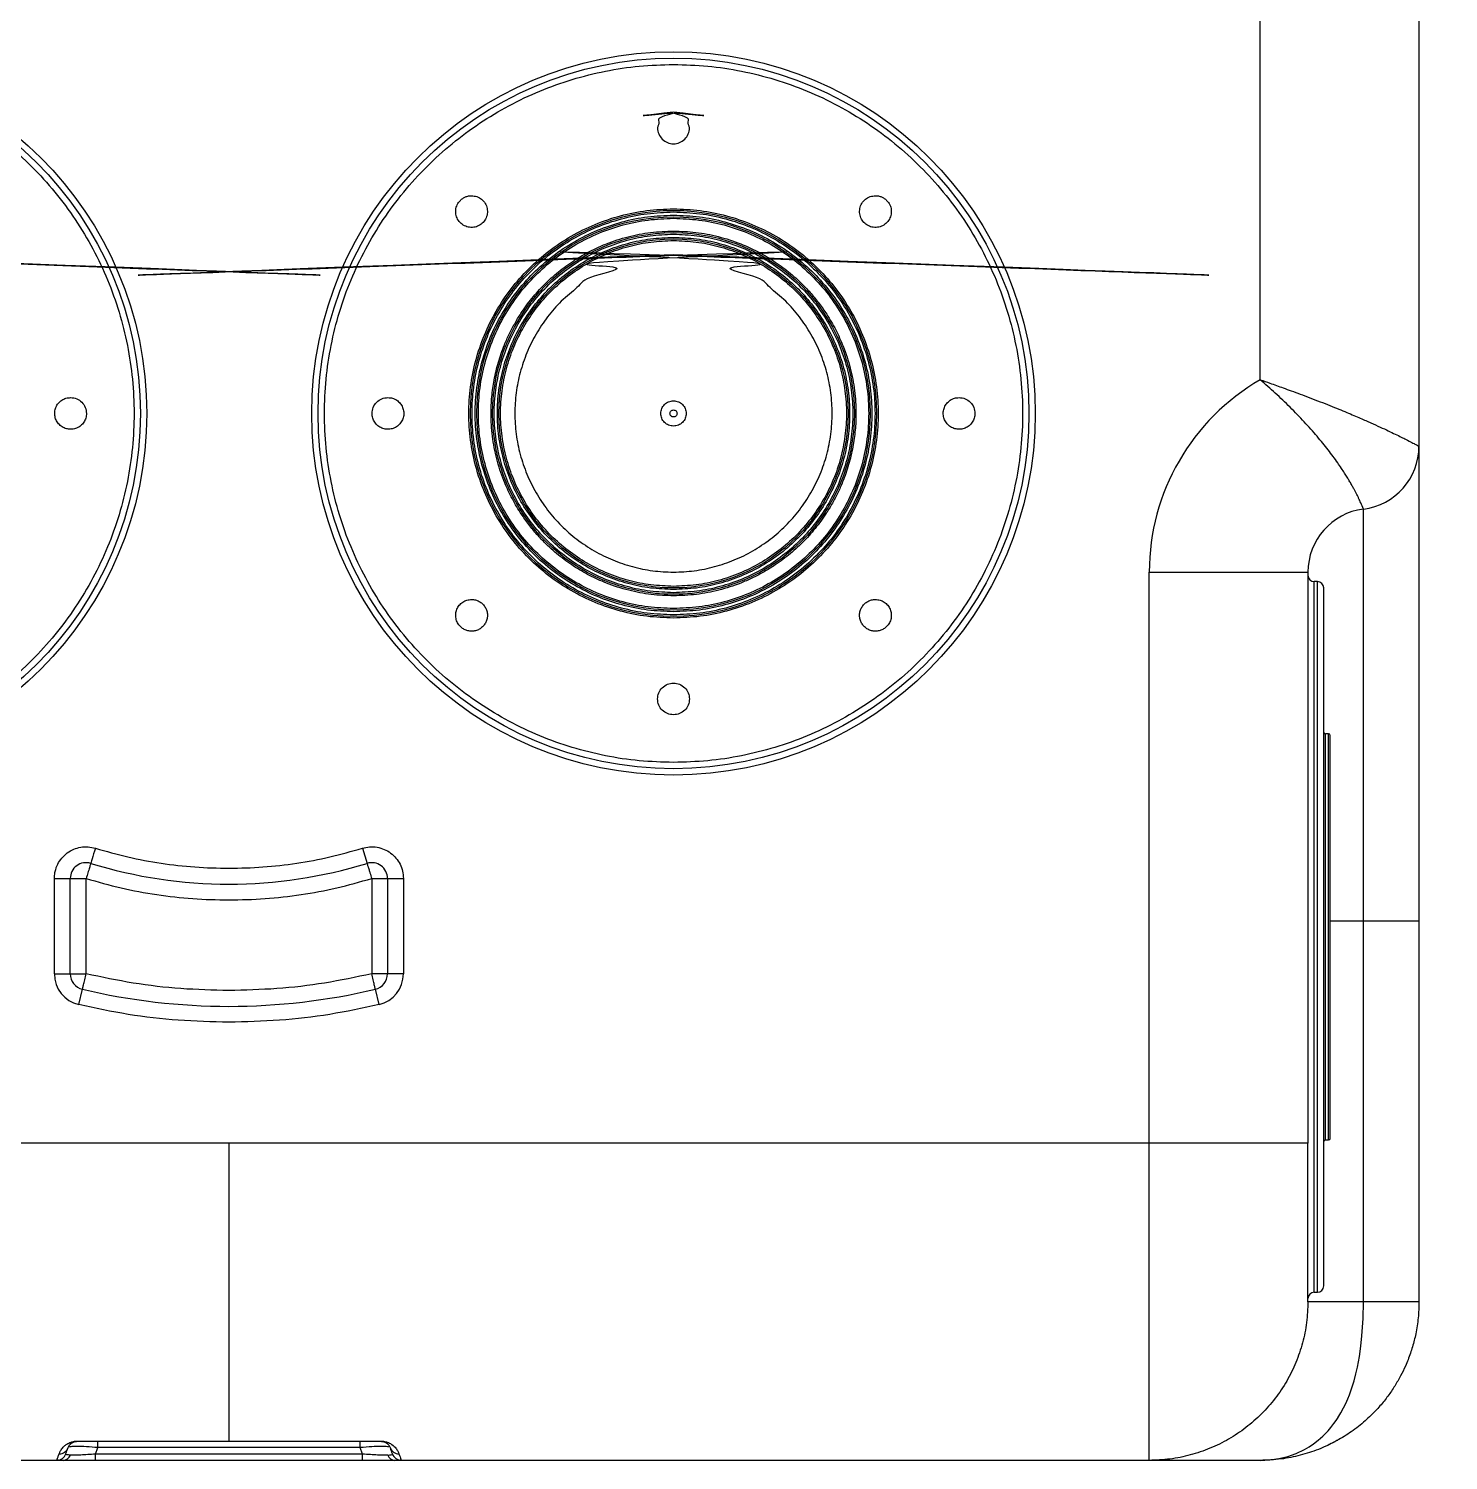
# Model space of a CAD drawing. Extents: x -84241 to 2571207, y -257003 to 1687411.
# Drawn here: x 78577.5 to 79013.8, y -11596.3 to -11156.3 of the extents above; entities that cross this region are included whole.
import ezdxf

# ---------------------------------------------------------------- set-up
doc = ezdxf.new("R2010")
doc.units = 0
doc.header["$LTSCALE"] = 1000
doc.layers.get('0').update_dxf_attribs({"linetype": 'CONTINUOUS'})
doc.layers.add('W-DRAI-DIMS', color=51, linetype='CONTINUOUS')

# ---------------------------------------------------------------- blocks, each defined once
blk = doc.blocks.new('污水提升器')
at = {"layer": 'W-DRAI-DIMS', "color": 9}
for p, q in [((487.47, 360.93), (487.47, 540)), ((562.47, 540), (562.47, 329.53)), ((562.47, 329.53), (562.47, 105)), ((536.22, 105), (536.22, 299.76)), ((434.97, 270), (509.97, 270)), ((434.97, 0), (434.97, 270)), ((509.97, 270), (509.97, 0)), ((514.47, 265.5), (512.97, 265.5)), ((512.97, -70.5), (512.97, 265.5)), ((514.47, -70.5), (514.47, 265.5)), ((519.72, 193.5), (518.22, 193.5)), ((518.22, 1.5), (518.22, 193.5)), ((519.72, 97.5), (519.72, 193.5)), ((63, 139.44), (65.21, 132.27)), ((-82.59, 80.06), (-82.59, 125.11)), ((-82.59, 125.11), (-75.09, 125.11)), ((-75.09, 80.06), (-75.09, 125.11)), ((-75.09, 125.11), (-67.59, 125.11)), ((-67.59, 80.06), (-67.59, 125.11)), ((67.41, 125.11), (74.91, 125.11)), ((67.41, 125.11), (67.41, 80.06)), ((74.91, 125.11), (82.41, 125.11)), ((74.91, 125.11), (74.91, 80.06)), ((82.41, 125.11), (82.41, 80.06)), ((536.22, 105), (520.35, 105)), ((562.47, 105), (536.22, 105)), ((536.22, -75), (536.22, 105)), ((562.47, 105), (562.47, -75)), ((519.72, 1.5), (519.72, 97.5)), ((-82.59, 80.06), (-75.09, 80.06)), ((-75.09, 80.06), (-67.59, 80.06)), ((74.91, 80.06), (67.41, 80.06)), ((82.41, 80.06), (74.91, 80.06)), ((-71.05, 65.47), (-69.32, 72.77)), ((70.87, 65.47), (69.14, 72.77)), ((0, 0), (-427.65, 0)), ((434.97, 0), (0, 0)), ((518.22, 1.5), (519.72, 1.5)), ((512.97, -70.5), (514.47, -70.5)), ((536.22, -75), (509.97, -75)), ((562.47, -75), (536.22, -75)), ((-71.85, -140.9), (0, -140.9)), ((-71.85, -140.9), (-71.85, -141)), ((-71.85, -141), (0, -141)), ((-61.98, -143.96), (-61.98, -141)), ((0, -140.9), (71.85, -140.9)), ((0, -141), (0, -140.9)), ((0, -141), (71.85, -141)), ((61.98, -143.96), (61.98, -141)), ((71.85, -140.9), (71.85, -141)), ((524, -140.5), (524.14, -140.43)), ((-63.1, -147.04), (-61.98, -143.96)), ((-63.1, -150), (-63.1, -147.04)), ((63.1, -147.04), (-63.1, -147.04)), ((61.98, -143.96), (-61.98, -143.96)), ((63.1, -147.04), (61.98, -143.96)), ((63.1, -150), (63.1, -147.04)), ((455.46, -147.26), (455.27, -147.04)), ((-78.38, -150), (-427.65, -150)), ((63.1, -150), (-63.1, -150)), ((434.97, -150), (78.38, -150)), ((487.47, -150), (434.97, -150))]:
    blk.add_line(p, q, dxfattribs=at)
at = {"layer": 'W-DRAI-DIMS', "color": 9, "flags": 128}
for points in [[(-63.18, 139.44), (-63.61, 138.04), (-64.02, 136.7), (-64.4, 135.46), (-64.74, 134.37), (-65.01, 133.48), (-65.21, 132.82), (-65.34, 132.41), (-65.38, 132.27)], [(487.47, -150), (491.92, -149.79), (496.29, -149.16), (500.42, -148.13), (504.42, -146.71), (508.39, -144.81), (510.49, -143.58), (512.64, -142.13), (514.82, -140.46), (517.01, -138.53), (517.6, -137.96), (518.21, -137.34), (518.84, -136.7), (519.47, -136), (520.12, -135.27), (520.78, -134.5), (522.24, -132.63), (523.26, -131.21), (523.88, -130.28), (524.06, -130.02), (524.11, -129.93), (524.13, -129.9), (524.14, -129.89), (524.14, -129.89), (524.14, -129.89), (524.14, -129.89), (524.14, -129.89), (524.14, -129.89), (524.14, -129.89), (524.14, -129.89), (524.14, -129.89), (524.14, -129.89), (525.58, -127.52), (526.83, -125.23), (527.89, -123.04), (528.81, -120.97), (529.58, -119.06), (530.79, -115.68), (531.8, -112.36), (532.65, -109.13), (533.36, -106), (534.3, -100.94), (535.01, -95.95), (535.53, -91.06), (536.05, -83), (536.22, -75)]]:
    blk.add_lwpolyline(points, dxfattribs=at)
at = {"layer": 'W-DRAI-DIMS', "color": 9}
for centre, radius in [((-209.92, 345), 171), ((210.08, 345), 171), ((-209.92, 345), 168), ((210.08, 345), 168), ((210.08, 345), 96), ((210.08, 345), 93), ((210.08, 345), 85.5), ((210.08, 345), 82.5)]:
    blk.add_circle(centre, radius, dxfattribs=at)
for centre, radius, start, end in [((539.97, 270), 105, 120, 180), ((532.47, 329.53), 30, 277.18076, 0), ((539.97, 270), 30, 97.18076, 180), ((512.97, 268.5), 3, 180, 270), ((514.47, 262.5), 3, 0, 90), ((518.22, 194.25), 0.75, 180, 270), ((519.72, 192.75), 0.75, 0, 90), ((-67.59, 125.11), 7.5, 72.89536, 180), ((-0.09, 344.46), 222, 252.89536, 287.10464), ((67.41, 125.11), 7.5, 0, 107.10464), ((-67.59, 80.06), 15, 180, 256.65764), ((-67.59, 80.06), 7.5, 180, 256.65764), ((67.41, 80.06), 7.5, 283.34236, 0), ((67.41, 80.06), 15, 283.34236, 0), ((-0.09, 364.67), 300, 256.65764, 283.34236), ((518.22, 0.75), 0.75, 90, 180), ((519.72, 2.25), 0.75, 270, 0), ((514.47, -67.5), 3, 270, 0), ((512.97, -73.5), 3, 90, 180), ((-81.4, -145.43), 4.5, 269.99343, 339.99813), ((-80.28, -142.42), 4.47, 269.62926, 339.893), ((-78.56, -146.26), 3.75, 272.73112, 340.18193), ((78.56, -146.26), 3.75, 199.81807, 267.26888), ((80.28, -142.42), 4.47, 200.107, 270.37074), ((81.4, -145.43), 4.5, 200.00187, 270.00657)]:
    blk.add_arc(centre, radius, start, end, dxfattribs=at)
for points in [[(-209.92, 510), (-204.52, 509.85), (-193.72, 509.54), (-177.68, 507.07), (-161.94, 503.15), (-146.67, 497.68), (-132.01, 490.75), (-118.1, 482.41), (-105.07, 472.75), (-93.06, 461.86), (-82.17, 449.84), (-72.5, 436.82), (-64.17, 422.91), (-57.23, 408.24), (-51.77, 392.97), (-47.83, 377.24), (-45.45, 361.2), (-44.65, 345), (-45.45, 328.8), (-47.83, 312.76), (-51.77, 297.03), (-57.23, 281.76), (-64.17, 267.09), (-72.5, 253.18), (-82.17, 240.16), (-93.06, 228.14), (-105.07, 217.25), (-118.1, 207.59), (-132.01, 199.25), (-146.67, 192.32), (-161.94, 186.85), (-177.68, 182.93), (-193.72, 180.46), (-204.52, 180.15), (-209.92, 180)], [(210.08, 180), (204.68, 180.15), (193.88, 180.46), (177.84, 182.93), (162.11, 186.85), (146.84, 192.32), (132.18, 199.25), (118.27, 207.59), (105.24, 217.25), (93.22, 228.14), (82.33, 240.16), (72.67, 253.18), (64.33, 267.09), (57.4, 281.76), (51.93, 297.03), (47.99, 312.76), (45.61, 328.8), (44.82, 345), (45.61, 361.2), (47.99, 377.24), (51.93, 392.97), (57.4, 408.24), (64.33, 422.91), (72.67, 436.82), (82.33, 449.84), (93.22, 461.86), (105.24, 472.75), (118.27, 482.41), (132.18, 490.75), (146.84, 497.68), (162.11, 503.15), (177.84, 507.07), (193.88, 509.54), (204.68, 509.85), (210.08, 510)], [(210.08, 510), (215.48, 509.85), (226.28, 509.54), (242.32, 507.07), (258.06, 503.15), (273.33, 497.68), (287.99, 490.75), (301.9, 482.41), (314.93, 472.75), (326.94, 461.86), (337.83, 449.84), (347.5, 436.82), (355.83, 422.91), (362.77, 408.24), (368.23, 392.97), (372.17, 377.24), (374.55, 361.2), (375.35, 345), (374.55, 328.8), (372.17, 312.76), (368.23, 297.03), (362.77, 281.76), (355.83, 267.09), (347.5, 253.18), (337.83, 240.16), (326.94, 228.14), (314.93, 217.25), (301.9, 207.59), (287.99, 199.25), (273.33, 192.32), (258.06, 186.85), (242.32, 182.93), (226.28, 180.46), (215.48, 180.15), (210.08, 180)], [(114.62, 447.96), (115.48, 447.87), (117.2, 447.7), (119.48, 446.36), (121.18, 444.39), (122.12, 441.95), (122.19, 439.34), (121.37, 436.85), (119.76, 434.79), (117.55, 433.39), (115, 432.82), (112.4, 433.14), (110.07, 434.32), (108.26, 436.21), (107.2, 438.6), (107.02, 441.2), (107.68, 443.76), (108.77, 445.09), (109.32, 445.76)], [(109.32, 445.76), (109.69, 446.09), (110.42, 446.75), (111.74, 447.43), (113.15, 447.88), (114.13, 447.93), (114.62, 447.96)], [(310.84, 445.76), (311.39, 445.09), (312.48, 443.76), (313.15, 441.2), (312.96, 438.6), (311.9, 436.21), (310.1, 434.32), (307.76, 433.14), (305.17, 432.82), (302.61, 433.39), (300.4, 434.79), (298.8, 436.85), (297.98, 439.34), (298.04, 441.95), (298.98, 444.39), (300.69, 446.36), (302.96, 447.7), (304.68, 447.87), (305.54, 447.96)], [(305.54, 447.96), (306.03, 447.93), (307.01, 447.88), (308.43, 447.43), (309.74, 446.75), (310.48, 446.09), (310.84, 445.76)], [(210.08, 249.75), (205.93, 249.91), (197.61, 250.22), (185.36, 252.75), (173.53, 256.74), (162.32, 262.28), (151.93, 269.22), (142.54, 277.46), (134.3, 286.85), (127.36, 297.24), (121.83, 308.45), (117.81, 320.28), (115.38, 332.53), (114.56, 345), (115.38, 357.47), (117.81, 369.72), (121.83, 381.55), (127.36, 392.76), (134.3, 403.15), (142.54, 412.54), (151.93, 420.78), (162.32, 427.72), (173.53, 433.26), (185.36, 437.25), (197.61, 439.78), (205.93, 440.09), (210.08, 440.25)], [(210.08, 440.25), (214.24, 440.09), (222.55, 439.78), (234.81, 437.25), (246.64, 433.26), (257.84, 427.72), (268.23, 420.78), (277.63, 412.54), (285.87, 403.15), (292.81, 392.76), (298.33, 381.55), (302.35, 369.72), (304.79, 357.47), (305.6, 345), (304.79, 332.53), (302.35, 320.28), (298.33, 308.45), (292.81, 297.24), (285.87, 286.85), (277.63, 277.46), (268.23, 269.22), (257.84, 262.28), (246.64, 256.74), (234.81, 252.75), (222.55, 250.22), (214.24, 249.91), (210.08, 249.75)], [(210.08, 252.75), (206.06, 252.9), (198.01, 253.21), (186.14, 255.66), (174.68, 259.52), (163.83, 264.88), (153.76, 271.6), (144.67, 279.58), (136.69, 288.68), (129.96, 298.74), (124.61, 309.6), (120.72, 321.06), (118.36, 332.92), (117.57, 345), (118.36, 357.08), (120.72, 368.94), (124.61, 380.4), (129.96, 391.26), (136.69, 401.32), (144.67, 410.42), (153.76, 418.4), (163.83, 425.12), (174.68, 430.48), (186.14, 434.34), (198.01, 436.79), (206.06, 437.1), (210.08, 437.25)], [(210.08, 437.25), (214.11, 437.1), (222.16, 436.79), (234.03, 434.34), (245.49, 430.48), (256.34, 425.12), (266.4, 418.4), (275.5, 410.42), (283.48, 401.32), (290.2, 391.26), (295.55, 380.4), (299.44, 368.94), (301.8, 357.08), (302.6, 345), (301.8, 332.92), (299.44, 321.06), (295.55, 309.6), (290.2, 298.74), (283.48, 288.68), (275.5, 279.58), (266.4, 271.6), (256.34, 264.88), (245.49, 259.52), (234.03, 255.66), (222.16, 253.21), (214.11, 252.9), (210.08, 252.75)], [(210.08, 260.25), (206.38, 260.39), (198.99, 260.67), (188.08, 262.92), (177.56, 266.47), (167.59, 271.4), (158.34, 277.57), (149.98, 284.9), (142.65, 293.26), (136.48, 302.5), (131.56, 312.47), (127.99, 323), (125.82, 333.91), (125.09, 345), (125.82, 356.09), (127.99, 367), (131.56, 377.53), (136.48, 387.5), (142.65, 396.74), (149.98, 405.1), (158.34, 412.43), (167.59, 418.6), (177.56, 423.53), (188.08, 427.08), (198.99, 429.33), (206.38, 429.61), (210.08, 429.75)], [(210.08, 261.75), (206.45, 261.89), (199.18, 262.16), (188.47, 264.37), (178.13, 267.86), (168.34, 272.7), (159.26, 278.76), (151.05, 285.97), (143.85, 294.18), (137.78, 303.26), (132.95, 313.05), (129.44, 323.39), (127.31, 334.1), (126.59, 345), (127.31, 355.9), (129.44, 366.61), (132.95, 376.95), (137.78, 386.74), (143.85, 395.82), (151.05, 404.03), (159.26, 411.24), (168.34, 417.3), (178.13, 422.14), (188.47, 425.63), (199.18, 427.84), (206.45, 428.11), (210.08, 428.25)], [(210.08, 263.25), (206.52, 263.38), (199.38, 263.65), (188.86, 265.83), (178.71, 269.25), (169.09, 274), (160.17, 279.96), (152.11, 287.03), (145.04, 295.09), (139.08, 304.01), (134.34, 313.63), (130.89, 323.78), (128.8, 334.3), (128.1, 345), (128.8, 355.7), (130.89, 366.22), (134.34, 376.37), (139.08, 385.99), (145.04, 394.91), (152.11, 402.97), (160.17, 410.04), (169.09, 416), (178.71, 420.75), (188.86, 424.17), (199.38, 426.35), (206.52, 426.62), (210.08, 426.75)], [(210.08, 429.75), (213.78, 429.61), (221.18, 429.33), (232.08, 427.08), (242.61, 423.53), (252.58, 418.6), (261.82, 412.43), (270.18, 405.1), (277.51, 396.74), (283.69, 387.5), (288.6, 377.53), (292.18, 367), (294.35, 356.09), (295.07, 345), (294.35, 333.91), (292.18, 323), (288.6, 312.47), (283.69, 302.5), (277.51, 293.26), (270.18, 284.9), (261.82, 277.57), (252.58, 271.4), (242.61, 266.47), (232.08, 262.92), (221.18, 260.67), (213.78, 260.39), (210.08, 260.25)], [(210.08, 428.25), (213.71, 428.11), (220.98, 427.84), (231.69, 425.63), (242.03, 422.14), (251.83, 417.3), (260.91, 411.24), (269.12, 404.03), (276.32, 395.82), (282.39, 386.74), (287.22, 376.95), (290.73, 366.61), (292.86, 355.9), (293.57, 345), (292.86, 334.1), (290.73, 323.39), (287.22, 313.05), (282.39, 303.26), (276.32, 294.18), (269.12, 285.97), (260.91, 278.76), (251.83, 272.7), (242.03, 267.86), (231.69, 264.37), (220.98, 262.16), (213.71, 261.89), (210.08, 261.75)], [(210.08, 426.75), (213.65, 426.62), (220.78, 426.35), (231.3, 424.17), (241.46, 420.75), (251.07, 416), (259.99, 410.04), (268.05, 402.97), (275.12, 394.91), (281.08, 385.99), (285.83, 376.37), (289.27, 366.22), (291.36, 355.7), (292.07, 345), (291.36, 334.3), (289.27, 323.78), (285.83, 313.63), (281.08, 304.01), (275.12, 295.09), (268.05, 287.03), (259.99, 279.96), (251.07, 274), (241.46, 269.25), (231.3, 265.83), (220.78, 263.65), (213.65, 263.38), (210.08, 263.25)], [(-67.42, 345), (-67.48, 344.26), (-67.61, 342.79), (-68.6, 340.77), (-70.09, 339.12), (-72.01, 337.97), (-74.17, 337.43), (-76.4, 337.54), (-78.5, 338.29), (-80.3, 339.62), (-81.63, 341.41), (-82.38, 343.52), (-82.49, 345.75), (-81.95, 347.91), (-80.8, 349.83), (-79.15, 351.32), (-77.13, 352.31), (-75.65, 352.44), (-74.92, 352.5)], [(-74.92, 352.5), (-73.94, 352.39), (-71.97, 352.16), (-69.49, 350.43), (-67.76, 347.95), (-67.53, 345.98), (-67.42, 345)], [(75.08, 352.5), (75.82, 352.44), (77.29, 352.31), (79.31, 351.32), (80.96, 349.83), (82.11, 347.91), (82.65, 345.75), (82.55, 343.52), (81.79, 341.41), (80.46, 339.62), (78.67, 338.29), (76.57, 337.54), (74.34, 337.43), (72.17, 337.97), (70.25, 339.12), (68.76, 340.77), (67.77, 342.79), (67.65, 344.26), (67.58, 345)], [(67.58, 345), (67.69, 345.98), (67.92, 347.95), (69.65, 350.43), (72.13, 352.16), (74.1, 352.39), (75.08, 352.5)], [(352.58, 345), (352.52, 344.26), (352.39, 342.79), (351.4, 340.77), (349.91, 339.12), (347.99, 337.97), (345.83, 337.43), (343.6, 337.54), (341.5, 338.29), (339.7, 339.62), (338.37, 341.41), (337.62, 343.52), (337.51, 345.75), (338.05, 347.91), (339.2, 349.83), (340.85, 351.32), (342.87, 352.31), (344.35, 352.44), (345.08, 352.5)], [(345.08, 352.5), (346.06, 352.39), (348.03, 352.16), (350.51, 350.43), (352.24, 347.95), (352.47, 345.98), (352.58, 345)], [(210.08, 339), (209.3, 339.09), (207.73, 339.27), (205.73, 340.66), (204.39, 342.64), (203.93, 345), (204.39, 347.36), (205.73, 349.34), (207.73, 350.73), (209.3, 350.91), (210.08, 351)], [(210.08, 343.33), (209.86, 343.36), (209.43, 343.41), (208.87, 343.79), (208.5, 344.34), (208.37, 345), (208.5, 345.66), (208.87, 346.21), (209.43, 346.59), (209.86, 346.64), (210.08, 346.67)], [(210.08, 351), (210.87, 350.91), (212.44, 350.73), (214.44, 349.34), (215.77, 347.36), (216.24, 345), (215.77, 342.64), (214.44, 340.66), (212.44, 339.27), (210.87, 339.09), (210.08, 339)], [(210.08, 346.67), (210.3, 346.64), (210.74, 346.59), (211.29, 346.21), (211.67, 345.66), (211.8, 345), (211.67, 344.34), (211.29, 343.79), (210.74, 343.41), (210.3, 343.36), (210.08, 343.33)], [(517.47, -67.5), (517.47, -67.35), (517.47, -67.04), (517.47, -64.57), (517.47, -60.65), (517.47, -55.18), (517.47, -48.25), (517.47, -39.91), (517.47, -30.25), (517.47, -19.36), (517.47, -7.34), (517.47, 5.68), (517.47, 19.59), (517.47, 34.26), (517.47, 49.53), (517.47, 65.26), (517.47, 81.3), (517.47, 97.5), (517.47, 113.7), (517.47, 129.74), (517.47, 145.47), (517.47, 160.74), (517.47, 175.41), (517.47, 189.32), (517.47, 202.34), (517.47, 214.36), (517.47, 225.25), (517.47, 234.91), (517.47, 243.25), (517.47, 250.18), (517.47, 255.65), (517.47, 259.57), (517.47, 262.04), (517.47, 262.35), (517.47, 262.5)], [(109.32, 244.24), (108.84, 244.8), (107.89, 245.93), (107.17, 248.06), (107.05, 250.29), (107.59, 252.45), (108.74, 254.37), (110.4, 255.86), (112.41, 256.85), (113.89, 256.98), (114.62, 257.04)], [(114.62, 257.04), (115.24, 257), (116.46, 256.91), (118.19, 256.22), (119.71, 255.16), (120.92, 253.75), (121.76, 252.09), (122.16, 250.28), (122.12, 248.43), (121.62, 246.64), (120.71, 245.03), (119.43, 243.68), (117.86, 242.69), (116.1, 242.11), (114.25, 241.97), (112.43, 242.29), (110.71, 243.03), (109.78, 243.83), (109.32, 244.24)], [(310.84, 244.24), (310.38, 243.83), (309.45, 243.03), (307.74, 242.29), (305.91, 241.97), (304.06, 242.11), (302.3, 242.69), (300.74, 243.68), (299.46, 245.03), (298.54, 246.64), (298.05, 248.43), (298, 250.28), (298.41, 252.09), (299.24, 253.75), (300.45, 255.16), (301.97, 256.22), (303.7, 256.91), (304.93, 257), (305.54, 257.04)], [(305.54, 257.04), (306.28, 256.98), (307.75, 256.85), (309.77, 255.86), (311.42, 254.37), (312.57, 252.45), (313.12, 250.29), (313, 248.06), (312.27, 245.93), (311.32, 244.8), (310.84, 244.24)], [(210.08, 202.5), (209.1, 202.61), (207.14, 202.84), (204.64, 204.57), (202.97, 207.05), (202.39, 210), (202.97, 212.95), (204.64, 215.43), (207.14, 217.16), (209.1, 217.39), (210.08, 217.5)], [(210.08, 217.5), (211.06, 217.39), (213.03, 217.16), (215.52, 215.43), (217.19, 212.95), (217.78, 210), (217.19, 207.05), (215.52, 204.57), (213.03, 202.84), (211.06, 202.61), (210.08, 202.5)], [(520.47, 2.25), (520.47, 2.41), (520.47, 2.72), (520.47, 5.25), (520.47, 9.24), (520.47, 14.78), (520.47, 21.72), (520.47, 29.96), (520.47, 39.35), (520.47, 49.74), (520.47, 60.95), (520.47, 72.78), (520.47, 85.03), (520.47, 97.5), (520.47, 109.97), (520.47, 122.22), (520.47, 134.05), (520.47, 145.26), (520.47, 155.65), (520.47, 165.04), (520.47, 173.28), (520.47, 180.22), (520.47, 185.76), (520.47, 189.75), (520.47, 192.28), (520.47, 192.59), (520.47, 192.75)], [(-65.38, 132.27), (-65.42, 132.17), (-65.48, 131.95), (-65.99, 130.29), (-66.72, 127.92), (-67.3, 126.05), (-67.59, 125.11)], [(-67.59, 125.11), (-62.09, 123.54), (-51.11, 120.42), (-34.24, 117.33), (-17.22, 115.32), (-5.8, 115.08), (-0.09, 114.96)], [(-0.09, 114.96), (5.62, 115.08), (17.04, 115.32), (34.07, 117.33), (50.93, 120.42), (61.92, 123.54), (67.41, 125.11)], [(-69.32, 72.77), (-69.29, 72.87), (-69.24, 73.09), (-68.84, 74.78), (-68.27, 77.19), (-67.81, 79.11), (-67.59, 80.06)], [(-0.09, 72.17), (-7.65, 72.34), (-22.79, 72.7), (-45.38, 75.34), (-60.18, 78.49), (-67.59, 80.06)], [(67.41, 80.06), (60.01, 78.49), (45.2, 75.34), (22.61, 72.7), (7.48, 72.34), (-0.09, 72.17)], [(69.14, 72.77), (69.12, 72.87), (69.06, 73.09), (68.66, 74.78), (68.09, 77.19), (67.64, 79.11), (67.41, 80.06)], [(509.97, 0), (509.85, 0), (509.6, 0), (507.61, 0), (504.46, 0), (500.11, 0), (494.64, 0), (488.15, 0), (480.76, 0), (472.58, 0), (463.75, 0), (454.44, 0), (444.79, 0), (438.24, 0), (434.97, 0)], [(509.97, -75), (509.85, -78.27), (509.6, -84.82), (507.61, -94.47), (504.46, -103.78), (500.11, -112.61), (494.64, -120.79), (488.15, -128.18), (480.76, -134.67), (472.58, -140.14), (463.75, -144.49), (454.44, -147.64), (444.79, -149.63), (438.24, -149.88), (434.97, -150)]]:
    blk.add_open_spline(points, degree=3, dxfattribs=at)
for points, knots in [([(210.08, 487.5), (236.95, 484.41), (201.01, 488.54), (218.74, 485.06), (216.33, 483.05), (218.01, 479.97), (217.13, 477.06), (215.54, 474.56), (213.02, 472.89), (210.08, 472.3), (207.14, 472.89), (204.62, 474.56), (203.03, 477.06), (202.16, 479.97), (203.84, 483.05), (201.42, 485.06), (219.15, 488.54), (183.21, 484.41), (210.08, 487.5)], [0, 0, 0, 0, 1.710662, 3.421321, 5.131981, 6.84264, 8.553299, 10.263959, 11.974619, 13.68528, 15.395942, 17.106602, 18.817261, 20.527921, 22.23858, 23.949239, 25.659898, 27.37056, 27.37056, 27.37056, 27.37056]), ([(210.08, 248.25), (205.86, 248.41), (197.42, 248.73), (184.97, 251.3), (172.95, 255.35), (161.57, 260.97), (151.02, 268.02), (141.47, 276.39), (133.11, 285.93), (126.05, 296.49), (120.44, 307.87), (116.36, 319.89), (113.89, 332.34), (113.06, 345), (113.89, 357.66), (116.36, 370.11), (120.44, 382.13), (126.05, 393.51), (133.11, 404.07), (141.47, 413.61), (151.02, 421.98), (161.57, 429.03), (172.95, 434.65), (184.97, 438.7), (197.42, 441.27), (205.86, 441.59), (210.08, 441.75)], [0, 0, 0, 0, 0.041667, 0.08333, 0.125, 0.166667, 0.20833, 0.25, 0.291667, 0.33333, 0.375, 0.416667, 0.45833, 0.5, 0.541667, 0.58333, 0.625, 0.666667, 0.70833, 0.75, 0.791667, 0.83333, 0.875, 0.916667, 0.95833, 1, 1, 1, 1]), ([(210.08, 441.75), (214.3, 441.59), (222.75, 441.27), (235.19, 438.7), (247.21, 434.65), (258.6, 429.03), (269.15, 421.98), (278.69, 413.61), (287.06, 404.07), (294.11, 393.51), (299.72, 382.13), (303.8, 370.11), (306.28, 357.66), (307.11, 345), (306.28, 332.34), (303.8, 319.89), (299.72, 307.87), (294.11, 296.49), (287.06, 285.93), (278.69, 276.39), (269.15, 268.02), (258.6, 260.97), (247.21, 255.35), (235.19, 251.3), (222.75, 248.73), (214.3, 248.41), (210.08, 248.25)], [0, 0, 0, 0, 0.0416673, 0.0833303, 0.125, 0.1666673, 0.2083303, 0.25, 0.2916673, 0.3333303, 0.375, 0.4166673, 0.4583303, 0.5, 0.5416674, 0.5833304, 0.625, 0.6666674, 0.7083303, 0.75, 0.7916674, 0.8333303, 0.875, 0.9166673, 0.9583303, 1, 1, 1, 1]), ([(210.08, 251.25), (205.99, 251.4), (197.81, 251.71), (185.75, 254.2), (174.1, 258.13), (163.07, 263.58), (152.85, 270.41), (143.6, 278.52), (135.49, 287.77), (128.66, 297.99), (123.22, 309.02), (119.27, 320.67), (116.87, 332.73), (116.06, 345), (116.87, 357.27), (119.27, 369.33), (123.22, 380.98), (128.66, 392.01), (135.49, 402.23), (143.6, 411.48), (152.85, 419.59), (163.07, 426.42), (174.1, 431.87), (185.75, 435.8), (197.81, 438.29), (205.99, 438.6), (210.08, 438.75)], [0, 0, 0, 0, 0.041667, 0.08333, 0.125, 0.166667, 0.20833, 0.25, 0.291667, 0.33333, 0.375, 0.416667, 0.45833, 0.5, 0.541667, 0.58333, 0.625, 0.666667, 0.70833, 0.75, 0.791667, 0.83333, 0.875, 0.916667, 0.95833, 1, 1, 1, 1]), ([(210.08, 438.75), (214.17, 438.6), (222.35, 438.29), (234.42, 435.8), (246.06, 431.87), (257.09, 426.42), (267.32, 419.59), (276.56, 411.48), (284.67, 402.23), (291.5, 392.01), (296.94, 380.98), (300.9, 369.33), (303.3, 357.27), (304.1, 345), (303.3, 332.73), (300.9, 320.67), (296.94, 309.02), (291.5, 297.99), (284.67, 287.77), (276.56, 278.52), (267.32, 270.41), (257.09, 263.58), (246.06, 258.13), (234.42, 254.2), (222.35, 251.71), (214.17, 251.4), (210.08, 251.25)], [0, 0, 0, 0, 0.041667, 0.08333, 0.125, 0.166667, 0.20833, 0.25, 0.291667, 0.33333, 0.375, 0.416667, 0.45833, 0.5, 0.541667, 0.58333, 0.625, 0.666667, 0.70833, 0.75, 0.791667, 0.83333, 0.875, 0.916667, 0.95833, 1, 1, 1, 1]), ([(210.08, 258.75), (206.58, 258.87), (199.46, 259.13), (188.78, 261.19), (179.02, 264.33), (170.34, 268.29), (162.75, 272.72), (155.6, 277.94), (149.72, 283.24), (144.96, 288.34), (141.14, 293.05), (137.17, 298.73), (133.28, 305.44), (129.44, 313.9), (126.32, 323.5), (124.29, 334.16), (123.67, 344.04), (124.08, 352.94), (125.2, 361.06), (127.16, 369.26), (129.68, 376.48), (132.35, 382.52), (134.95, 387.48), (138.42, 393.18), (143.02, 399.48), (148.99, 406.1), (155.6, 412.06), (161.97, 416.71), (167.82, 420.26), (172.98, 422.93), (179.84, 425.92), (188.58, 428.74), (199.24, 430.86), (206.47, 431.12), (210.08, 431.25)], [0, 0, 0, 0, 0.038795, 0.07881, 0.119966, 0.152127, 0.184289, 0.217134, 0.24998, 0.271887, 0.294285, 0.31717, 0.348585, 0.380011, 0.42, 0.459985, 0.499977, 0.529295, 0.558629, 0.590557, 0.622534, 0.643169, 0.663765, 0.684407, 0.717153, 0.750005, 0.782851, 0.815696, 0.837157, 0.858571, 0.880034, 0.920023, 0.960008, 1, 1, 1, 1]), ([(210.08, 431.25), (213.59, 431.13), (220.71, 430.87), (231.38, 428.81), (241.14, 425.67), (249.83, 421.71), (257.41, 417.28), (264.56, 412.06), (270.44, 406.76), (275.2, 401.66), (279.02, 396.95), (283, 391.27), (286.88, 384.56), (290.73, 376.1), (293.84, 366.5), (295.88, 355.84), (296.5, 345.96), (296.09, 337.06), (294.96, 328.94), (293, 320.74), (290.49, 313.52), (287.81, 307.48), (285.22, 302.52), (281.74, 296.82), (277.14, 290.52), (271.18, 283.9), (264.56, 277.94), (258.19, 273.29), (252.35, 269.74), (247.18, 267.07), (240.32, 264.08), (231.59, 261.26), (220.92, 259.14), (213.7, 258.88), (210.08, 258.75)], [0, 0, 0, 0, 0.0387949, 0.0788099, 0.1199661, 0.1521274, 0.1842888, 0.2171343, 0.2499797, 0.2718874, 0.2942848, 0.3171701, 0.3485849, 0.3800107, 0.4199997, 0.459985, 0.4999765, 0.529295, 0.5586294, 0.5905568, 0.6225336, 0.6431692, 0.6637647, 0.6844069, 0.717153, 0.7500052, 0.7828507, 0.8156962, 0.8371571, 0.8585705, 0.8800341, 0.9200231, 0.9600085, 1, 1, 1, 1]), ([(-209.92, 420), (282.08, 401.38), (-426.92, 428.21), (-129.67, 415.34), (-197.42, 415.11), (-167.95, 409.97), (-165.3, 404.72), (-156.42, 398.17), (-150.33, 390.79), (-144.76, 382.61), (-140.43, 373.78), (-137.26, 364.47), (-135.35, 354.82), (-134.7, 345), (-135.35, 335.18), (-137.27, 325.53), (-140.43, 316.22), (-144.78, 307.39), (-150.25, 299.21), (-156.73, 291.82), (-164.13, 285.33), (-172.31, 279.86), (-181.13, 275.51), (-190.45, 272.35), (-200.1, 270.43), (-209.92, 269.79), (-219.74, 270.43), (-229.38, 272.35), (-238.7, 275.51), (-247.53, 279.86), (-255.71, 285.33), (-263.1, 291.82), (-269.59, 299.21), (-275.06, 307.39), (-279.41, 316.22), (-282.57, 325.53), (-284.49, 335.18), (-285.13, 345), (-284.49, 354.82), (-282.57, 364.47), (-279.4, 373.78), (-275.08, 382.61), (-269.51, 390.79), (-263.42, 398.17), (-254.54, 404.72), (-251.89, 409.97), (-222.42, 415.11), (-290.16, 415.34), (7.08, 428.21), (-701.92, 401.38), (-209.92, 420)], [0, 0, 0, 0, 3.132168, 6.264335, 9.396502, 12.528669, 15.660836, 18.793003, 21.92517, 25.057337, 28.189504, 31.32167, 34.453837, 37.586004, 40.718171, 43.850338, 46.982505, 50.114672, 53.246839, 56.379006, 59.511173, 62.643339, 65.775506, 68.907673, 72.039841, 75.172009, 78.304177, 81.436344, 84.568511, 87.700678, 90.832845, 93.965012, 97.097179, 100.229346, 103.361513, 106.49368, 109.625846, 112.758013, 115.89018, 119.022347, 122.154514, 125.286681, 128.418848, 131.551015, 134.683182, 137.815348, 140.947515, 144.079682, 147.211849, 150.344018, 150.344018, 150.344018, 150.344018]), ([(210.08, 420), (702.08, 401.38), (-6.92, 428.21), (290.33, 415.34), (222.58, 415.11), (252.05, 409.97), (254.7, 404.72), (263.58, 398.17), (269.67, 390.79), (275.24, 382.61), (279.57, 373.78), (282.74, 364.47), (284.65, 354.82), (285.3, 345), (284.65, 335.18), (282.73, 325.53), (279.57, 316.22), (275.22, 307.39), (269.75, 299.21), (263.27, 291.82), (255.87, 285.33), (247.69, 279.86), (238.87, 275.51), (229.55, 272.35), (219.9, 270.43), (210.08, 269.79), (200.26, 270.43), (190.62, 272.35), (181.3, 275.51), (172.47, 279.86), (164.29, 285.33), (156.9, 291.82), (150.41, 299.21), (144.94, 307.39), (140.59, 316.22), (137.43, 325.53), (135.51, 335.18), (134.87, 345), (135.51, 354.82), (137.43, 364.47), (140.6, 373.78), (144.92, 382.61), (150.49, 390.79), (156.58, 398.17), (165.46, 404.72), (168.11, 409.97), (197.58, 415.11), (129.84, 415.34), (427.08, 428.21), (-281.92, 401.38), (210.08, 420)], [0, 0, 0, 0, 3.132168, 6.264335, 9.396502, 12.528669, 15.660836, 18.793003, 21.92517, 25.057337, 28.189504, 31.32167, 34.453837, 37.586004, 40.718171, 43.850338, 46.982505, 50.114672, 53.246839, 56.379006, 59.511173, 62.643339, 65.775506, 68.907673, 72.039841, 75.172009, 78.304177, 81.436344, 84.568511, 87.700678, 90.832845, 93.965012, 97.097179, 100.229346, 103.361513, 106.49368, 109.625846, 112.758013, 115.89018, 119.022347, 122.154514, 125.286681, 128.418848, 131.551015, 134.683182, 137.815348, 140.947515, 144.079682, 147.211849, 150.344018, 150.344018, 150.344018, 150.344018]), ([(536.22, 299.76), (536.19, 299.83), (536.13, 299.98), (535.73, 300.93), (535.29, 301.95), (534.92, 302.79), (534.48, 303.77), (533.96, 304.89), (533.39, 306.07), (532.77, 307.28), (532.13, 308.53), (531.38, 309.92), (530.52, 311.45), (529.58, 313.09), (528.51, 314.86), (527.29, 316.82), (525.8, 319.1), (523.33, 322.73), (519.64, 327.76), (514.33, 334.26), (508.32, 341.03), (501.66, 347.89), (494.68, 354.59), (489.85, 358.84), (487.47, 360.93)], [0, 0, 0, 0, 0.062433, 0.127549, 0.154371, 0.181637, 0.209353, 0.237526, 0.266163, 0.289122, 0.313213, 0.338444, 0.364824, 0.392365, 0.418004, 0.447075, 0.479607, 0.515636, 0.595762, 0.674637, 0.75708, 0.84046, 0.921491, 1, 1, 1, 1]), ([(487.47, 360.93), (488.98, 360.4), (492.6, 359.14), (497.48, 357.38), (502.23, 355.65), (506.43, 354.1), (510.99, 352.39), (515.7, 350.57), (520.27, 348.76), (524.47, 347.07), (528.25, 345.51), (531.64, 344.08), (534.65, 342.79), (537.3, 341.63), (540.49, 340.21), (544.11, 338.57), (547.98, 336.78), (551.28, 335.19), (554.07, 333.83), (556.76, 332.48), (559.18, 331.25), (561.09, 330.27), (562.26, 329.65), (562.4, 329.57), (562.47, 329.53)], [0, 0, 0, 0, 0.039093, 0.093961, 0.127319, 0.164622, 0.20587, 0.251062, 0.294988, 0.336111, 0.374431, 0.409949, 0.442666, 0.472582, 0.499699, 0.5549, 0.607455, 0.657387, 0.704721, 0.749485, 0.814534, 0.877871, 0.939641, 1, 1, 1, 1]), ([(-82.59, 125.11), (-82.58, 125.58), (-82.55, 126.52), (-82.36, 127.8), (-82.1, 128.94), (-81.83, 129.83), (-81.55, 130.6), (-81.28, 131.24), (-80.58, 132.71), (-79.16, 134.87), (-76.58, 137.28), (-73.52, 139.04), (-70.13, 140.02), (-66.6, 140.25), (-64.32, 139.71), (-63.18, 139.44)], [0, 0, 0, 0, 0.0503383, 0.1006902, 0.1383266, 0.1759907, 0.2007844, 0.2255642, 0.2503831, 0.3753193, 0.5002554, 0.6251916, 0.7501277, 0.8750639, 1, 1, 1, 1]), ([(-63.18, 139.44), (-58.07, 137.99), (-47.86, 135.08), (-32.13, 132.19), (-16.19, 130.3), (-5.45, 130.07), (-0.09, 129.96)], [0, 0, 0, 0, 0.248469, 0.497201, 0.7486, 1, 1, 1, 1]), ([(-0.09, 129.96), (5.28, 130.07), (16.01, 130.3), (31.95, 132.19), (47.69, 135.08), (57.9, 137.99), (63, 139.44)], [0, 0, 0, 0, 0.251271, 0.502799, 0.751399, 1, 1, 1, 1]), ([(63, 139.44), (64.14, 139.71), (66.43, 140.25), (69.98, 140.02), (73.36, 139.03), (76.41, 137.27), (78.98, 134.87), (80.92, 131.93), (82.17, 128.61), (82.33, 126.27), (82.41, 125.11)], [0, 0, 0, 0, 0.125413, 0.250828, 0.376257, 0.500003, 0.625002, 0.750001, 0.875001, 1, 1, 1, 1]), ([(65.21, 132.27), (65.24, 132.18), (65.29, 132), (65.6, 131), (65.89, 130.06), (66.18, 129.11), (66.69, 127.45), (67.13, 126.01), (67.41, 125.11)], [0, 0, 0, 0, 0.239538, 0.433303, 0.499843, 0.617622, 0.760462, 1, 1, 1, 1]), ([(-0.09, 57.17), (-8.07, 57.35), (-24, 57.73), (-47.75, 60.51), (-63.29, 63.82), (-71.05, 65.47)], [0, 0, 0, 0, 0.334308, 0.66779, 1, 1, 1, 1]), ([(70.87, 65.47), (63.12, 63.82), (47.58, 60.51), (23.83, 57.73), (7.89, 57.35), (-0.09, 57.17)], [0, 0, 0, 0, 0.332041, 0.665524, 1, 1, 1, 1]), ([(0, -140.9), (0, -139.38), (0, -136.45), (0, -130.49), (0, -123.56), (0, -115.53), (0, -106.39), (0, -96.12), (0, -85.01), (0, -73.15), (0, -60.62), (0, -47.04), (0, -32.37), (0, -16.57), (0, -5.64), (0, 0)], [0, 0, 0, 0, 0.096652, 0.186483, 0.270387, 0.349356, 0.424494, 0.497028, 0.568294, 0.633717, 0.70036, 0.769307, 0.841592, 0.918188, 1, 1, 1, 1]), ([(434.97, -150), (434.97, -149.93), (434.97, -149.8), (434.97, -148.68), (434.97, -146.87), (434.97, -144.33), (434.97, -141.07), (434.97, -137.09), (434.97, -132.39), (434.97, -126.96), (434.97, -120.79), (434.97, -114.24), (434.97, -107.45), (434.97, -100.57), (434.97, -93.15), (434.97, -85.17), (434.97, -76.63), (434.97, -67.51), (434.97, -57.79), (434.97, -47.47), (434.97, -36.53), (434.97, -24.95), (434.97, -12.7), (434.97, -4.3), (434.97, 0)], [0, 0, 0, 0, 0.074922, 0.145116, 0.210877, 0.272496, 0.330268, 0.384493, 0.435489, 0.483594, 0.529174, 0.572631, 0.607544, 0.641563, 0.67498, 0.708103, 0.741249, 0.774737, 0.808888, 0.844011, 0.880405, 0.918357, 0.958137, 1, 1, 1, 1]), ([(509.97, -75), (509.97, -74.95), (509.97, -74.85), (509.97, -73.91), (509.97, -72.26), (509.97, -69.66), (509.97, -66.58), (509.97, -63.49), (509.97, -61.01), (509.97, -58.41), (509.97, -56.35), (509.97, -54.92), (509.97, -53.31), (509.97, -51.43), (509.97, -49.22), (509.97, -46.93), (509.97, -44.51), (509.97, -41.75), (509.97, -38.59), (509.97, -34.55), (509.97, -29.72), (509.97, -23.47), (509.97, -16.2), (509.97, -8.13), (509.97, -2.63), (509.97, 0)], [0, 0, 0, 0, 0.10064, 0.200635, 0.299604, 0.398931, 0.497739, 0.531882, 0.580954, 0.62287, 0.641063, 0.657862, 0.672533, 0.693192, 0.714207, 0.732896, 0.750308, 0.769512, 0.790714, 0.811269, 0.842363, 0.872567, 0.913489, 0.958592, 1, 1, 1, 1]), ([(562.47, -75), (562.4, -77.53), (562.25, -82.64), (561.27, -88.71), (560.24, -93.25), (559.4, -96.31), (558.43, -99.37), (557.3, -102.42), (555.79, -106.04), (553.75, -110.23), (551.01, -114.97), (547.78, -119.71), (544.03, -124.38), (540.36, -128.25), (536.92, -131.43), (533.83, -134), (530.56, -136.43), (527.16, -138.68), (523.55, -140.8), (519.49, -142.88), (513.75, -145.37), (506.32, -147.77), (497.13, -149.63), (490.76, -149.88), (487.47, -150)], [0, 0, 0, 0, 0.062028, 0.124855, 0.150599, 0.176727, 0.203248, 0.230173, 0.257511, 0.301047, 0.346993, 0.395375, 0.446215, 0.499531, 0.532102, 0.566678, 0.603261, 0.637693, 0.672244, 0.711828, 0.756446, 0.834987, 0.914779, 1, 1, 1, 1]), ([(-80.31, -146.9), (-80.16, -146.51), (-79.86, -145.74), (-79.07, -144.52), (-78.11, -143.42), (-77.06, -142.54), (-75.79, -141.76), (-74.32, -141.22), (-73.26, -141), (-72.49, -140.91), (-72.06, -140.9), (-71.85, -140.9)], [0, 0, 0, 0, 0.249686, 0.499302, 0.623938, 0.748782, 0.874271, 0.937089, 0.96872, 0.984239, 1, 1, 1, 1]), ([(-76.08, -143.96), (-76, -143.77), (-75.85, -143.4), (-75.51, -142.86), (-75.19, -142.48), (-74.97, -142.25), (-74.73, -142.04), (-74.4, -141.79), (-73.98, -141.52), (-73.37, -141.25), (-72.82, -141.09), (-72.31, -141.02), (-72.04, -141), (-71.91, -141), (-71.85, -141)], [0, 0, 0, 0, 0.266568, 0.499793, 0.575028, 0.644571, 0.708437, 0.766641, 0.862414, 0.932003, 0.976276, 0.989957, 0.99525, 1, 1, 1, 1]), ([(71.85, -140.9), (72.06, -140.9), (72.49, -140.91), (73.25, -141), (74.31, -141.22), (75.78, -141.75), (77.56, -142.84), (78.92, -144.27), (79.86, -145.74), (80.16, -146.51), (80.31, -146.9)], [0, 0, 0, 0, 0.015669, 0.031048, 0.062512, 0.125092, 0.250622, 0.500233, 0.750228, 1, 1, 1, 1]), ([(71.85, -141), (71.91, -141), (72.04, -141), (72.3, -141.02), (72.81, -141.09), (73.76, -141.37), (74.7, -141.95), (75.69, -142.98), (75.92, -143.58), (76.08, -143.96)], [0, 0, 0, 0, 0.004689, 0.009902, 0.023323, 0.066596, 0.227825, 0.500019, 1, 1, 1, 1]), ([(522.22, -141.46), (521.68, -141.74), (520.51, -142.35), (519.13, -142.99), (518.39, -143.33)], [0, 0, 0, 0, 0.463871, 1, 1, 1, 1]), ([(-81.4, -149.93), (-81.35, -149.79), (-81.25, -149.52), (-80.9, -148.54), (-80.5, -147.43), (-80.31, -146.9)], [0, 0, 0, 0, 0.349747, 0.682827, 1, 1, 1, 1]), ([(-77.17, -146.97), (-77.13, -146.84), (-77.03, -146.58), (-76.69, -145.63), (-76.28, -144.51), (-76.08, -143.96)], [0, 0, 0, 0, 0.334474, 0.670313, 1, 1, 1, 1]), ([(-75.03, -147.53), (-75.68, -147.48), (-77.04, -147.37), (-77.12, -147.1), (-77.17, -146.97)], [0, 0, 0, 0, 0.479252, 1, 1, 1, 1]), ([(-61.98, -143.96), (-63.87, -143.81), (-67.52, -143.51), (-72.04, -143.41), (-74.87, -143.48), (-75.32, -143.7), (-75.48, -143.77)], [0, 0, 0, 0, 0.293918, 0.570555, 0.847171, 1, 1, 1, 1]), ([(-63.1, -147.04), (-64.35, -147.13), (-66.78, -147.32), (-70.14, -147.48), (-73.02, -147.57), (-74.36, -147.54), (-75.03, -147.53)], [0, 0, 0, 0, 0.268772, 0.52208, 0.764196, 1, 1, 1, 1]), ([(75.48, -143.77), (75.32, -143.7), (74.87, -143.48), (72.04, -143.41), (67.52, -143.51), (63.87, -143.81), (61.98, -143.96)], [0, 0, 0, 0, 0.152809, 0.429445, 0.706062, 1, 1, 1, 1]), ([(75.03, -147.53), (74.36, -147.54), (73.02, -147.57), (70.14, -147.48), (66.78, -147.32), (64.35, -147.13), (63.1, -147.04)], [0, 0, 0, 0, 0.235804, 0.47792, 0.731228, 1, 1, 1, 1]), ([(75.03, -147.53), (75.68, -147.48), (77.04, -147.37), (77.12, -147.1), (77.17, -146.97)], [0, 0, 0, 0, 0.4792521, 1, 1, 1, 1]), ([(76.08, -143.96), (76.28, -144.51), (76.69, -145.63), (77.03, -146.58), (77.13, -146.84), (77.17, -146.97)], [0, 0, 0, 0, 0.329694, 0.66554, 1, 1, 1, 1]), ([(80.31, -146.9), (80.5, -147.43), (80.9, -148.54), (81.25, -149.52), (81.35, -149.79), (81.4, -149.93)], [0, 0, 0, 0, 0.317173, 0.650253, 1, 1, 1, 1]), ([(-78.38, -150), (-79.26, -150), (-81.04, -149.99), (-81.28, -149.95), (-81.4, -149.93)], [0, 0, 0, 0, 0.497205, 1, 1, 1, 1]), ([(-63.1, -150), (-64.62, -150), (-67.65, -150), (-71.92, -150), (-75.68, -150), (-77.49, -150), (-78.38, -150)], [0, 0, 0, 0, 0.2532722, 0.507106, 0.7570722, 1, 1, 1, 1]), ([(78.38, -150), (77.49, -150), (75.68, -150), (71.92, -150), (67.65, -150), (64.62, -150), (63.1, -150)], [0, 0, 0, 0, 0.2429278, 0.492894, 0.7467278, 1, 1, 1, 1]), ([(81.4, -149.93), (81.28, -149.95), (81.04, -149.99), (79.26, -150), (78.38, -150)], [0, 0, 0, 0, 0.502698, 1, 1, 1, 1])]:
    blk.add_open_spline(points, degree=3, knots=knots, dxfattribs=at)

msp = doc.modelspace()

# ---------------------------------------------------------------- block references
at = {"xscale": 0.65, "yscale": 0.65, "zscale": 0.65, "rotation": 0.0001597493945174679}
msp.add_blockref('污水提升器', (78639.1271, -11498.8475, 0), dxfattribs=at)

doc.saveas('drawing.dxf')
